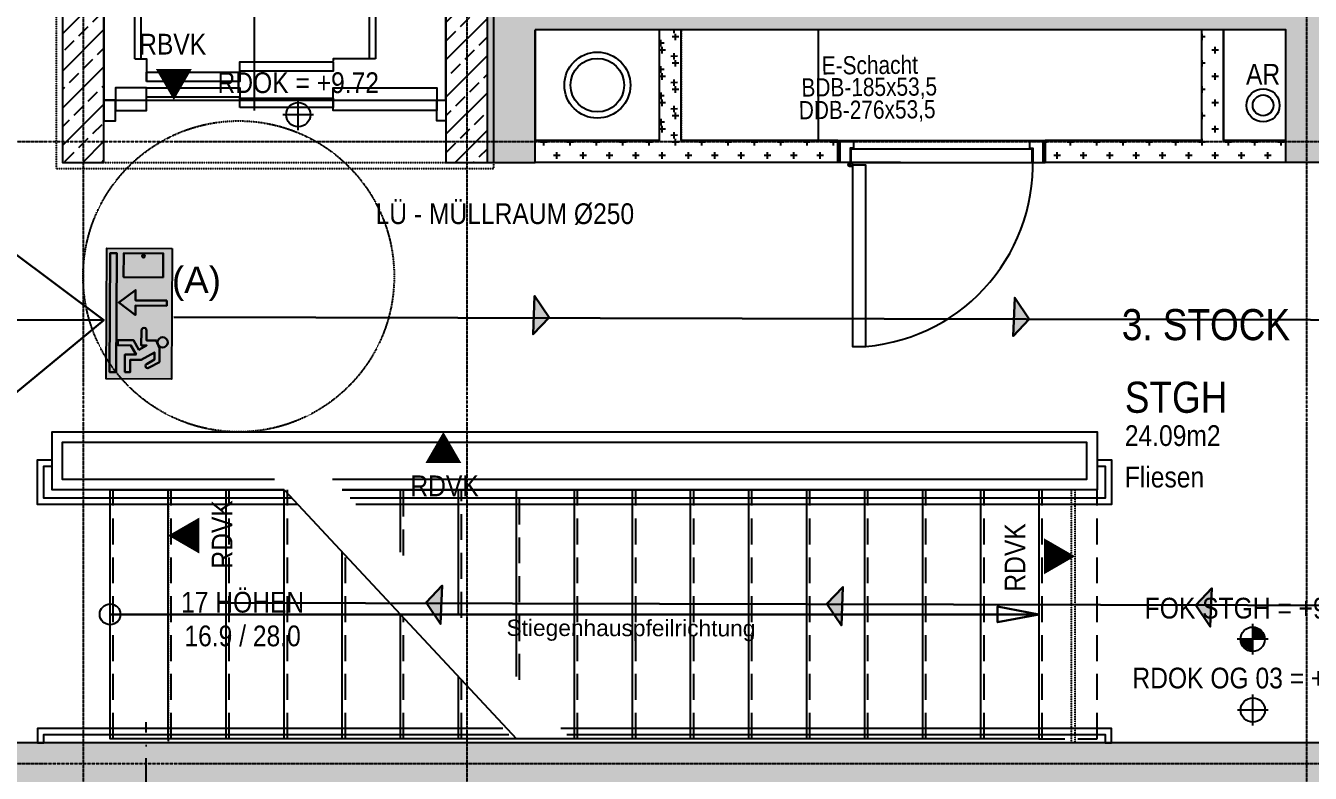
# Model space of a CAD drawing. Header units: millimetres. Extents: x -1798295 to -1733564, y -52013 to 52701.
# Drawn here: x -1750920 to -1744725, y -12789 to -9183 of the extents above; entities that cross this region are included whole.
import ezdxf
from ezdxf.enums import TextEntityAlignment as Align

# ---------------------------------------------------------------- set-up
doc = ezdxf.new("R2010")
doc.units = ezdxf.units.MM
for name, pattern in [('DASHDOT', [1, 0.5, -0.25, 0, -0.25]), ('HIDDEN2', [0.1875, 0.125, -0.0625]), ('STRICHPUNKT', [1, 0.5, -0.25, 0, -0.25]), ('STRICHPUNKTX2', [2, 1, -0.5, 0, -0.5])]:
    doc.linetypes.add(name, pattern=pattern)
for name, color, linetype in [('00-AUF---------M0', 8, 'Continuous'), ('00-TXT---------M0', 8, 'Continuous'), ('00_HLP---------M0', 6, 'Continuous'), ('01-ANS-G00-L03-M0', 8, 'Continuous'), ('01-SCH-G00-L03-M0', 8, 'STRICHPUNKTX2'), ('01-SYM-G00-L03-M0', 8, 'Continuous'), ('01-TXT---------M0', 1, 'Continuous'), ('01-TXT---------PP', 1, 'Continuous'), ('01-TXT-G00-L03-M0', 1, 'Continuous'), ('02-ANS-G00-L03-M0', 8, 'Continuous'), ('02-AXO-G00-L03-M0', 8, 'STRICHPUNKT'), ('02-DIM-G00-L03-ACHSEN', 8, 'Continuous'), ('02-FIL-G00-L03-LILA', 223, 'Continuous'), ('02-FIL-G00-L03-ORANGE', 40, 'Continuous'), ('02-FIL-G00-L03-STB', 8, 'Continuous'), ('02-HID-G00-L03-M0', 8, 'HIDDEN2'), ('02-TWA-G00-L03-M0', 4, 'Continuous'), ('02-ZWA-G00-L03-M0', 2, 'Continuous'), ('03-ANS-G00-L03-M0', 8, 'Continuous'), ('03-HID-G00-L03-M0', 8, 'HIDDEN2'), ('03-SYM-G00-L03-M0', 8, 'Continuous'), ('05-STO---------M0', 1, 'Continuous'), ('05-SYM---------M0', 8, 'Continuous'), ('05-SYM-G00-L03-M0', 8, 'Continuous'), ('05_HLP---------M0', 6, 'Continuous'), ('06-SYM-G00-L03-M0', 8, 'Continuous'), ('06-TXT-G00-L03-M0', 8, 'Continuous'), ('07-BAR-G00-L03-M0', 8, 'HIDDEN2'), ('07-TXT---------M0', 8, 'Continuous')]:
    doc.layers.add(name, color=color, linetype=linetype)
doc.layers.add('E_Bauangaben', color=242, linetype='Continuous', true_color=0xcb1042)
doc.styles.add('0.EG (1)$0$ERSTELLTER_STIL_2', font='ARIALN.TTF')
doc.styles.add('ARIAL', font='arial.ttf', dxfattribs={"width": 0.85})
doc.styles.get("Standard").update_dxf_attribs({"font": 'arial.ttf'})
doc.dimstyles.new('pp chromy&schneider', dxfattribs={"dimscale": 0.005, "dimtxt": 25, "dimasz": 10, "dimexe": 0, "dimexo": 0, "dimgap": 5, "dimtad": 1, "dimdec": 1, "dimlfac": 100, "dimrnd": 0.1, "dimzin": 9, "dimdsep": 46, "dimtxsty": 'ARIAL', "dimblk": 'c&s kote', "dimcen": 0, "dimse1": 1, "dimse2": 1, "dimclrd": 8, "dimclrt": 8, "dimadec": 0, "dimazin": 0, "dimtfac": 0.75, "dimtdec": 1, "dimtix": 1, "dimtmove": 2, "dimatfit": 0, "dimldrblk": 'NONE', "dimfxl": 1, "dimtolj": 1, "dimlwd": -1, "dimarcsym": 0})
pattern_1 = [(45, (-1823605.96, -55861.87), (-89.80256, 89.80256), []), (45, (-1823516.16, -55861.87), (-89.80256, 89.80256), [63.5, -31.75])]
pattern_2 = [(90, (-1823605.963, -55861.87), (-63.5, 63.5), [31.75, -95.25]), (180, (-1823590.09, -55846), (-63.5, -63.5), [31.75, -95.25])]

# ---------------------------------------------------------------- blocks, each defined once
blk = doc.blocks.new('STIEGE')
for points in [[(1.22, -1.04), (1.22, -4.4), (0.02, -4.4), (0.02, 0.08), (1.22, 0.08), (1.22, -0.76)], [(0.02, -0.2), (1.22, -0.2)], [(0.02, -0.48), (1.22, -0.48)], [(0.02, -0.76), (1.22, -0.76)], [(1.22, -0.76), (0.02, -1.88)], [(0.02, -1.04), (0.92, -1.04)], [(0.02, -1.32), (0.62, -1.32)], [(0.92, -1.32), (1.22, -1.32)], [(0.02, -1.6), (0.32, -1.6)], [(0.62, -1.6), (1.22, -1.6)], [(0.32, -1.88), (1.22, -1.88)], [(0.02, -2.16), (1.22, -2.16)], [(0.02, -2.44), (1.22, -2.44)], [(0.02, -2.72), (1.22, -2.72)], [(0.02, -3), (1.22, -3)], [(0.02, -3.28), (1.22, -3.28)], [(0.02, -3.56), (1.22, -3.56)], [(0.02, -3.84), (1.22, -3.84)], [(0.02, -4.12), (1.22, -4.12)]]:
    blk.add_lwpolyline(points)
at = {"linetype": 'HIDDEN2'}
for points in [[(0.02, 0.065), (1.22, 0.065)], [(0.02, -0.215), (1.22, -0.215)], [(0.02, -0.495), (1.22, -0.495)], [(0.02, -0.775), (1.22, -0.775)], [(0.02, -1.055), (0.9039, -1.055)], [(0.02, -1.335), (0.6039, -1.335)], [(0.9039, -1.335), (1.22, -1.335)], [(0.02, -1.615), (0.3039, -1.615)], [(0.6039, -1.615), (1.22, -1.615)], [(0.3039, -1.895), (1.22, -1.895)], [(0.02, -2.175), (1.22, -2.175)], [(0.02, -2.455), (1.22, -2.455)], [(0.02, -2.735), (1.22, -2.735)], [(0.02, -3.015), (1.22, -3.015)], [(0.02, -3.295), (1.22, -3.295)], [(0.02, -3.575), (1.22, -3.575)], [(0.02, -3.855), (1.22, -3.855)], [(0.02, -4.135), (1.22, -4.135)], [(0.02, -4.4), (0.02, -4.68), (1.22, -4.68), (1.22, -4.4)], [(0.02, -4.415), (1.22, -4.415)]]:
    blk.add_lwpolyline(points, dxfattribs=at)
for points in [[(0.62, 0.08, 0, 0, 0), (0.62, -1.1203, 0.075, 0, 0), (0.62, -1.32, 0, 0, 0)], [(0.62, -1.6, 0, 0, 0), (0.62, -4.2003, 0.075, 0, 0), (0.62, -4.4, 0, 0, 0)]]:
    blk.add_lwpolyline(points, format="xyseb")
blk.add_circle((0.62, 0.08), 0.05)
blk = doc.blocks.new('01-SQM')
at = {"layer": '01-TXT---------M0', "color": 1, "style": 'ARIAL', "width": 0.85}
blk.add_attdef('ROOM', (0, 0), '', height=0.15, dxfattribs=at)
blk.add_attdef('AREA', text='', height=0.1, dxfattribs=at).set_placement((0, -0.06), align=Align.TOP_LEFT)
at = {"layer": '01-TXT---------PP', "color": 1, "style": 'ARIAL', "width": 0.85}
blk.add_attdef('NR', text='', height=0.15, dxfattribs=at).set_placement((-0.1173, 0), align=Align.RIGHT)
blk.add_attdef('FLOOR', text='', height=0.1, dxfattribs=at).set_placement((0, -0.26), align=Align.TOP_LEFT)
blk = doc.blocks.new('LIFT')
at = {"layer": '00-AUF---------M0'}
for p, q in [((1.5, 1.73), (0.34, 1.73)), ((0.34, 1.73), (0.34, 0.3)), ((1.47, 1.7), (0.37, 1.7)), ((0.37, 1.7), (0.37, 0.3)), ((1.47, 0.3), (1.47, 1.7)), ((1.5, 0.3), (1.5, 1.73))]:
    blk.add_line(p, q, dxfattribs=at)
for points in [[(0.34, 0.3), (0.544, 0.3), (0.544, 0.29)], [(1.5, 0.3), (1.444, 0.3), (1.444, 0.19)]]:
    blk.add_lwpolyline(points, dxfattribs=at)
for points in [[(0.994, 0.24), (0.994, 0.285), (0.544, 0.285), (0.544, 0.24)], [(1.444, 0.19), (1.444, 0.235), (0.994, 0.235), (0.994, 0.19)], [(0.044, 0.05), (0.544, 0.05), (0.544, 0.16), (0.044, 0.16)], [(1.444, 0.115), (1.444, 0.16), (0.994, 0.16), (0.994, 0.115)], [(1.594, 0.05), (1.444, 0.05), (1.444, 0.16), (1.594, 0.16), (1.594, 0.05)], [(0, 0.1), (0, 0), (0.044, 0), (0.044, 0.1)], [(0.994, 0.065), (0.994, 0.11), (0.544, 0.11), (0.544, 0.065)], [(1.65, 0.1), (1.65, 0), (1.594, 0), (1.594, 0.1)]]:
    blk.add_lwpolyline(points, close=True, dxfattribs=at)
at = {"layer": '00_HLP---------M0'}
for points in [[(0.924, 0.05), (0.924, 1.97)], [(1.65, 1.9), (1.65, 0.1), (0, 0.1), (0, 1.9), (1.65, 1.9)], [(1.65, 0.763), (0, 0.763)]]:
    blk.add_lwpolyline(points, dxfattribs=at)
blk = doc.blocks.new('01-HK1')
for p, q in [((-0.0005, -0.0742), (-0.0005, 0.0742)), ((0.0737, 0), (-0.0747, 0))]:
    blk.add_line(p, q)
blk.add_circle((-0.0005, 0), 0.0586)
for points in [[(-0.0005, 0.0586), (0.0409, 0.0414), (-0.0005, 0)], [(-0.0005, 0), (0.0581, 0), (0.0409, 0.0414)], [(-0.0591, 0), (-0.0419, -0.0414), (-0.0005, 0)], [(-0.0419, -0.0414), (-0.0005, -0.0586), (-0.0005, 0)]]:
    blk.add_solid(points)
at = {"layer": '01-TXT---------M0', "color": 8, "style": 'ARIAL', "width": 0.85}
blk.add_attdef('HEIGHT', text='', height=0.1, dxfattribs=at).set_placement((0, 0.2), align=Align.TOP_CENTER)
blk = doc.blocks.new('06-TXT')
at = {"color": 8, "style": 'ARIAL', "width": 0.85}
blk.add_attdef('STAIR', text='', height=0.1, dxfattribs=at).set_placement((0.009, 0.0457), align=Align.CENTER)
blk.add_attdef('STG', text='', height=0.1, dxfattribs=at).set_placement((0.009, -0.0543), align=Align.TOP_CENTER)
blk = doc.blocks.new('03-rar')
blk.add_circle((0, 0), 0.05)
at = {"layer": '01-TXT---------M0', "color": 8, "style": 'ARIAL', "width": 0.85}
blk.add_attdef('RR', text='', height=0.1, dxfattribs=at).set_placement((0, 0.1), align=Align.CENTER)
blk = doc.blocks.new('schnittführung')
at = {"color": 4, "linetype": 'DASHDOT', "ltscale": 0.25}
blk.add_line((0.2375, -0.1378), (0.2375, 1.6622), dxfattribs=at)
blk.add_line((0.2375, -0.1378), (0.2375, 1.6622), dxfattribs=at)
blk.add_line((0.2375, -0.1378), (0.2375, 1.6622), dxfattribs=at)
at = {"color": 4}
blk.add_lwpolyline([(0.1875, 0.1378), (0.1875, -0.1378), (0, 0)], close=True, dxfattribs=at)
at = {"layer": '07-TXT---------M0', "color": 9, "style": 'ARIAL', "text_generation_flag": 6, "width": 0.85}
blk.add_attdef('SCHNITT', text='', height=0.15, rotation=270, dxfattribs=at).set_placement((-0.0373, 0), align=Align.CENTER)
blk = doc.blocks.new('01-HK2')
for p, q in [((0, -0.098), (0, 0.098)), ((0.098, 0), (-0.098, 0))]:
    blk.add_line(p, q)
blk.add_circle((0, 0), 0.0773)
at = {"layer": '01-TXT---------M0', "color": 8, "style": 'ARIAL', "width": 0.85}
blk.add_attdef('HEIGHT', text='', height=0.1, rotation=360, dxfattribs=at).set_placement((0, 0.132), align=Align.BOTTOM_CENTER)
blk = doc.blocks.new('01-hk4')
blk.add_lwpolyline([(0, 0, 0, 0.270625, 0), (0, 0.234375, 0.270625, 0.270625, 0)], format="xyseb")
at = {"layer": '00-TXT---------M0', "color": 8, "style": 'ARIAL', "width": 0.85}
blk.add_attdef('HEIGHT', text='', height=0.1, dxfattribs=at).set_placement((0, 0.35), align=Align.CENTER)
blk = doc.blocks.new('c&s kote')
at = {"color": 8}
for p, q in [((0, -2), (0, 2)), ((0, 2), (0, -2)), ((-2, 0), (2, 0)), ((2, 0), (-2, 0))]:
    blk.add_line(p, q, dxfattribs=at)
blk.add_circle((0, 0), 0.5, dxfattribs=at)
blk = doc.blocks.new('*D277')
at = {"layer": '02-DIM-G00-L03-ACHSEN', "color": 8, "transparency": 16777216}
blk.add_arc((-1737493.3, 3998.1), 378.3, 0.00757, 89.99243, dxfattribs=at)
at = {"layer": 'Defpoints', "color": 0, "transparency": 16777216}
for p in [(-1737493.3, 6461.8), (-1737165.8, 4187.3), (-1768782.6, 3998.1), (-1735093.3, 3998.1), (-1737493.3, -28465.6)]:
    blk.add_point(p, dxfattribs=at)
at = {"layer": '02-DIM-G00-L03-ACHSEN', "color": 8, "transparency": 16777216, "xscale": 0.05, "yscale": 0.05, "zscale": 0.05}
for p, rotation in [((-1737493.3, 4376.4), 179.9962138351538), ((-1737115.1, 3998.1), 270.0037875515814)]:
    blk.add_blockref('c&s kote', p, dxfattribs=dict(at, rotation=rotation))
at = {"layer": '02-DIM-G00-L03-ACHSEN', "color": 8, "transparency": 16777216, "insert": (-1737225.8, 4265.7), "char_height": 0.125, "attachment_point": 5, "rotation": 315, "style": 'ARIAL'}
blk.add_mtext('\\A1;90.00°', dxfattribs=at)
blk = doc.blocks.new('_None')
blk = doc.blocks.new('*D278')
at = {"layer": '02-DIM-G00-L03-ACHSEN', "color": 8, "transparency": 16777216}
blk.add_arc((-1765663.3, -25395.2), 946.5, 179.31551, 269.99697, dxfattribs=at)
at = {"layer": 'Defpoints', "color": 0, "transparency": 16777216}
for p in [(-1765663.3, 6461.8), (-1768706, -25358.7), (-1735093.3, -25762.1), (-1766486.8, -25861.9), (-1765663.3, -28465.6)]:
    blk.add_point(p, dxfattribs=at)
at = {"layer": '02-DIM-G00-L03-ACHSEN', "color": 8, "transparency": 16777216, "xscale": 0.05, "yscale": 0.05, "zscale": 0.05}
for p, rotation in [((-1766609.8, -25383.9), 89.31399766154718), ((-1765663.3, -26341.7), 359.998487369845)]:
    blk.add_blockref('c&s kote', p, dxfattribs=dict(at, rotation=rotation))
at = {"layer": '02-DIM-G00-L03-ACHSEN', "color": 8, "transparency": 16777216, "insert": (-1766336.6, -26060.4), "char_height": 0.125, "attachment_point": 5, "rotation": 314.65624, "style": 'ARIAL'}
blk.add_mtext('\\A1;90.69°', dxfattribs=at)
blk = doc.blocks.new('*D279')
at = {"layer": '02-DIM-G00-L03-ACHSEN', "color": 8, "transparency": 16777216}
blk.add_arc((-1737493.3, -25733.3), 916.3, 270.00313, 359.30936, dxfattribs=at)
at = {"layer": 'Defpoints', "color": 0, "transparency": 16777216}
for p in [(-1737493.3, 6461.8), (-1768706, -25358.7), (-1735093.3, -25762.1), (-1737038.4, -26528.6), (-1737493.3, -28465.6)]:
    blk.add_point(p, dxfattribs=at)
at = {"layer": '02-DIM-G00-L03-ACHSEN', "color": 8, "transparency": 16777216, "xscale": 0.05, "yscale": 0.05, "zscale": 0.05}
for p, rotation in [((-1736577.1, -25744.2), 89.31092105198894), ((-1737493.3, -26649.5), 180.0015639796901)]:
    blk.add_blockref('c&s kote', p, dxfattribs=dict(at, rotation=rotation))
at = {"layer": '02-DIM-G00-L03-ACHSEN', "color": 8, "transparency": 16777216, "insert": (-1736849.4, -26385), "char_height": 0.125, "attachment_point": 5, "rotation": 44.65624, "style": 'ARIAL'}
blk.add_mtext('\\A1;89.31°', dxfattribs=at)
blk = doc.blocks.new('TÜR-BLOCKZARGE-SCHACHT_100')
at = {"layer": '05-STO---------M0'}
for points in [[(-0.44, 0), (-0.49, 0), (-0.49, -0.1), (-0.425, -0.1), (-0.425, -0.1), (-0.425, -0.1), (-0.425, -0.069), (-0.44, -0.069), (-0.44, 0)], [(0.44, 0), (0.49, 0), (0.49, -0.1), (0.425, -0.1), (0.425, -0.1), (0.425, -0.1), (0.425, -0.069), (0.44, -0.069), (0.44, 0)]]:
    blk.add_lwpolyline(points, dxfattribs=at)
at = {"layer": '05-SYM---------M0'}
for points in [[(0.3656, 0.0134), (0.3656, 0.0134), (0.3656, 0.0134), (0.3656, 0.0134), (0.4296, 0.0134), (0.4296, 0.0134), (0.4296, 0.0134), (0.4296, 0.8874), (0.4296, 0.8874), (0.4296, 0.8874), (0.3656, 0.8874), (0.3656, 0.8874), (0.3656, 0.8874), (0.3656, 0.0134)], [(0.445, 0.0104), (0.435, 0.0104)], [(0.44, 0.0154), (0.44, 0.0054)]]:
    blk.add_lwpolyline(points, dxfattribs=at)
for points in [[(-0.49, 0), (-0.5, 0), (-0.5, -0.1), (-0.49, -0.1)], [(0.49, 0), (0.5, 0), (0.5, -0.1), (0.49, -0.1)]]:
    blk.add_lwpolyline(points, close=True, dxfattribs=at)
blk.add_circle((0.44, 0.0104), 0.01, dxfattribs=at)
blk.add_arc((0.44, 0.0104), 0.8802, 94.84906, 184.84906, dxfattribs=at)
at = {"layer": '05_HLP---------M0'}
blk.add_lwpolyline([(0.437, -0.064), (0.437, -0.064), (0.437, -0.064), (0.437, -0.064), (0.437, 0), (0.437, 0), (0.437, 0), (-0.437, 0), (-0.437, 0), (-0.437, 0), (-0.437, -0.064), (-0.437, -0.064), (-0.437, -0.064), (0.437, -0.064)], dxfattribs=at)
blk = doc.blocks.new('9809550')
at = {"color": 18, "lineweight": 30, "true_color": 0x000000}
for points in [[(423921.7, 99168.8), (423956.8, 99168.8), (423956.8, 99202.9), (423984.5, 99214.5), (424033.7, 99214.5), (424053.8, 99178.3)], [(424040.2, 99170.9), (424025.2, 99196.7), (423999.7, 99196.8), (424026.2, 99150.3), (424026.2, 99110.9), (424070.2, 99110.9), (424070.2, 99092.3), (424007.5, 99092.3), (424007.5, 99131.7), (423975, 99113.1), (423975, 99067), (423956.5, 99067), (423956.5, 99122.4), (423990.5, 99141.9), (423975.1, 99168.8), (423975.1, 99150.2), (423921.7, 99150.3)]]:
    blk.add_lwpolyline(points, dxfattribs=at)
blk.add_circle((423963.6, 99225.9), 18.1, dxfattribs=at)
for centre, radius, start, end in [((423921.7, 99159.5), 9.27, 89.9849, 270.0151), ((424047.8, 99173.1), 7.96, 195.7299, 41.4005)]:
    blk.add_arc(centre, radius, start, end, dxfattribs=at)
blk = doc.blocks.new('RIVO-SIBEL-ARR-down')
h = blk.add_hatch(color=100)
h.paths.add_polyline_path([(3686.69, 1956.46), (3686.69, 1947.63), (3704.36, 1947.63), (3704.36, 1956.46)])
h.paths.add_polyline_path([(3693.72, 1955.75), (3694.43, 1955.76), (3694.43, 1951.52), (3695.72, 1951.52), (3694.04, 1949.27), (3692.34, 1951.53), (3693.72, 1951.53)], flags=16)
h.paths.add_polyline_path([(3690.59, 1955.25), (3690.59, 1949.9), (3687.35, 1949.9), (3687.35, 1955.25)], flags=16)
h.paths.add_polyline_path([(3687.91, 1952.58, -1), (3687.53, 1952.58, -1)], flags=0)
h.paths.add_polyline_path([(3697.79, 1953.06), (3699.13, 1953.06), (3699.13, 1954.36), (3699.65, 1954.59, -0.535619), (3698.7, 1955.23, -1), (3700.07, 1955.23, -0.302406), (3699.65, 1954.59), (3700.18, 1954.8), (3702.06, 1954.8), (3702.82, 1953.42, -1.25347), (3702.3, 1953.14), (3701.73, 1954.12), (3700.76, 1954.12), (3701.77, 1952.35), (3701.77, 1950.85), (3703.45, 1950.85), (3703.45, 1950.14), (3701.06, 1950.14), (3701.06, 1951.64), (3699.82, 1950.93), (3699.82, 1949.18), (3699.12, 1949.18), (3699.12, 1951.29), (3700.41, 1952.03), (3699.82, 1953.05), (3699.82, 1952.35), (3697.79, 1952.35, -1)], flags=16)
h.paths.add_polyline_path([(3703.45, 1948.98), (3703.45, 1948.07), (3687.35, 1948.07), (3687.35, 1948.98)], flags=16)
h = blk.add_hatch(color=256)
h.paths.add_polyline_path([(3700.76, 1954.12), (3701.73, 1954.12), (3702.3, 1953.14, 1.25347), (3702.82, 1953.42), (3702.06, 1954.8), (3700.18, 1954.8), (3699.13, 1954.36), (3699.13, 1953.06), (3697.79, 1953.06, 1), (3697.79, 1952.35), (3699.82, 1952.35), (3699.82, 1953.05), (3700.41, 1952.03), (3699.12, 1951.29), (3699.12, 1949.18), (3699.82, 1949.18), (3699.82, 1950.93), (3701.06, 1951.64), (3701.06, 1950.14), (3703.45, 1950.14), (3703.45, 1950.85), (3701.77, 1950.85), (3701.77, 1952.35)])
h.paths.add_polyline_path([(3698.7, 1955.23, 1), (3700.07, 1955.23, 1)])
h = blk.add_hatch(color=7)
h.paths.add_polyline_path([(3690.59, 1955.25), (3687.35, 1955.25), (3687.35, 1949.9), (3690.59, 1949.9)])
h.paths.add_polyline_path([(3687.91, 1952.58, -1), (3687.53, 1952.58, -1)], flags=16)
h.paths.add_polyline_path([(3703.45, 1948.07), (3703.45, 1948.98), (3687.35, 1948.98), (3687.35, 1948.07)])
blk.add_hatch(color=256).paths.add_polyline_path([(3693.72, 1951.53), (3692.34, 1951.53), (3694.04, 1949.27), (3695.72, 1951.52), (3694.43, 1951.52), (3694.43, 1955.76), (3693.72, 1955.75)])
blk.add_lwpolyline([(3686.69, 1956.46), (3704.36, 1956.46), (3704.36, 1947.63), (3686.69, 1947.63)], close=True)
at = {"color": 18, "lineweight": 30, "true_color": 0x000000}
for points in [[(3690.59, 1955.25), (3687.35, 1955.25), (3687.35, 1949.9), (3690.59, 1949.9)], [(3703.45, 1948.98), (3687.35, 1948.98), (3687.35, 1948.07), (3703.45, 1948.07)]]:
    blk.add_lwpolyline(points, close=True, dxfattribs=at)
blk.add_lwpolyline([(3693.72, 1955.75), (3693.72, 1951.53), (3692.34, 1951.53), (3694.04, 1949.27), (3695.72, 1951.52), (3694.43, 1951.52), (3694.43, 1955.76), (3693.72, 1955.75)], dxfattribs=at)
blk.add_circle((3687.72, 1952.58), 0.19, dxfattribs=at)
at = {"xscale": 0.0381026673526157, "yscale": 0.0381026673526157, "zscale": 0.0381026673526157}
blk.add_blockref('9809550', (-12454.76, -1825.54), dxfattribs=at)
blk = doc.blocks.new('4444444')
at = {"lineweight": 30}
h = blk.add_hatch(color=100, dxfattribs=at)
h.dxf.hatch_style = 1
h.paths.add_polyline_path([(431810.8, 98429.5), (431736, 98429.5), (431806.7, 98326.5)])
h.paths.add_polyline_path([(431814, 98511.5), (431736, 98429.5), (431810.8, 98429.5)])
at = {"color": 102, "lineweight": 30, "true_color": 0x21de37}
blk.add_lwpolyline([(431736, 98429.5), (431806.7, 98326.5), (431736, 98429.5), (431814, 98511.5), (431806.7, 98326.5)], dxfattribs=at)

msp = doc.modelspace()

# ---------------------------------------------------------------- hatches: boundary and pattern name
at = {"layer": '02-FIL-G00-L03-LILA', "true_color": 0x636466}
h = msp.add_hatch(dxfattribs=at)
h.set_pattern_fill('HONEY', color=251, scale=10, angle=107.04654197, style=0)
h.set_pattern_definition([(7e-07, (-1823605.963, -55861.873), (47.625, 27.4963006), [31.75, -63.5]), (120, (-1823605.963, -55861.873), (-47.624995, 27.496309), [31.75, -63.5]), (60, (-1823605.963, -55861.873), (5e-06, 54.99261), [-63.5, 31.75])])
h.paths.add_polyline_path([(-1748663.3324, -7511.8722), (-1750773.3324, -7511.8722), (-1750773.3324, -8791.8722), (-1750743.3324, -8791.8722), (-1750743.3324, -7541.8722), (-1748693.3324, -7541.8722), (-1748693.3324, -9841.8722), (-1748663.3324, -9841.8722)])
at = {"layer": '02-FIL-G00-L03-ORANGE', "true_color": 0x636466}
h = msp.add_hatch(dxfattribs=at)
h.set_pattern_fill('CROSS', color=251, scale=10, angle=197.04654197, style=0)
h.set_pattern_definition(pattern_2)
h.paths.add_polyline_path([(-1747003.3324, -9741.8722), (-1747003.3324, -9736.8722), (-1747758.3324, -9736.8722), (-1747758.3324, -9201.8722), (-1747863.3324, -9201.8722), (-1747863.3324, -9736.8722), (-1748463.3324, -9736.8722), (-1748463.3324, -9841.8722), (-1747003.3324, -9841.8722)])
h = msp.add_hatch(dxfattribs=at)
h.set_pattern_fill('CROSS', color=251, scale=10, angle=197.04654197, style=0)
h.set_pattern_definition([(90.1423, (-1768110.036, 14923.8), (-63.65752, 63.34209), [31.75, -95.25]), (180.1423, (-1768094.2, 14939.717), (-63.34209, -63.65752), [31.75, -95.25])])
h.paths.add_polyline_path([(-1747758.3324, -9201.8722), (-1747863.3324, -9201.8722), (-1747863.3324, -9736.8722), (-1747758.3324, -9736.8722)])
h = msp.add_hatch(dxfattribs=at)
h.set_pattern_fill('CROSS', color=251, scale=10, angle=197.04654197, style=0)
h.set_pattern_definition(pattern_2)
h.paths.add_polyline_path([(-1744843.3324, -9736.8722), (-1745143.3324, -9736.8722), (-1745143.3324, -9201.8722), (-1745248.3324, -9201.8722), (-1745248.3324, -9736.8722), (-1746003.3324, -9736.8722), (-1746003.3324, -9841.8722), (-1744843.3324, -9841.8722)])
at = {"layer": '02-FIL-G00-L03-STB', "true_color": 0x636466}
h = msp.add_hatch(dxfattribs=at)
h.set_pattern_fill('ANSI33', color=251, scale=20, angle=107.04654197, style=0)
h.set_pattern_definition([(45, (-1823605.96, -55861.87), (-89.80256, 89.80256), []), (45, (-1823516.16, -55861.87), (-89.80256, 89.80256), [63.5, -31.75])])
h.paths.add_polyline_path([(-1744643.3324, -8896.8722), (-1744843.3324, -8896.8722), (-1744843.3324, -9001.8722), (-1746273.3324, -9001.8722), (-1748463.3324, -9001.8722), (-1748463.3324, -8621.8722), (-1748463.3324, -7311.8722), (-1750973.3324, -7311.8722), (-1750973.3324, -8521.8722), (-1750973.3324, -8591.8722), (-1755463.3324, -8591.8723), (-1755463.3324, -5591.8723), (-1753293.3324, -5591.8723), (-1753293.3324, -5467.8723), (-1753293.3324, -5467.8723), (-1753293.3324, -5391.8723), (-1755463.3324, -5391.8723), (-1755463.3324, -3891.8723), (-1756403.3324, -3891.8723), (-1756403.3324, -4091.8723), (-1755663.3324, -4091.8723), (-1755663.3324, -5291.8723), (-1755663.3324, -5291.8723), (-1755663.3324, -7691.8723), (-1755663.3324, -8896.8723), (-1755463.3324, -8896.8723), (-1755463.3324, -8791.8723), (-1752473.3324, -8791.8723), (-1752473.3324, -8876.8723), (-1752273.3324, -8876.8723), (-1752273.3324, -8791.8722), (-1750773.3324, -8791.8722), (-1750773.3324, -7511.8722), (-1748663.3324, -7511.8722), (-1748663.3324, -9841.8722), (-1748463.3324, -9841.8722), (-1748463.3324, -9201.8722), (-1747863.3324, -9201.8722), (-1745143.3324, -9201.8722), (-1745143.3324, -9201.8721), (-1744843.3324, -9201.8721), (-1744843.3324, -9736.8721), (-1744843.3324, -9841.8722), (-1744643.3324, -9841.8722), (-1744563.3324, -9841.8722), (-1744563.3324, -9641.8722), (-1744563.3324, -9571.8722), (-1744643.3324, -9571.8722)])
h = msp.add_hatch(dxfattribs=at)
h.set_pattern_fill('ANSI33', color=251, scale=20, angle=107.04654197, style=0)
h.set_pattern_definition(pattern_1)
h.paths.add_polyline_path([(-1748693.3324, -9841.8722), (-1748693.3324, -7541.8722), (-1750743.3324, -7541.8722), (-1750743.3324, -9841.8722), (-1750543.3324, -9841.8722), (-1750543.3324, -7741.8722), (-1748893.3324, -7741.8722), (-1748893.3324, -9841.8722)])
h = msp.add_hatch(dxfattribs=at)
h.set_pattern_fill('ANSI33', color=251, scale=20, angle=107.04654197, style=0)
h.set_pattern_definition(pattern_1)
h.paths.add_polyline_path([(-1744643.3323, -12641.8722), (-1752273.3323, -12641.8723), (-1752273.3323, -12556.8723), (-1752473.3323, -12556.8723), (-1752473.3323, -16791.8723), (-1755133.3323, -16791.8723), (-1755133.3323, -16915.8723), (-1755133.3323, -16915.8723), (-1755133.3323, -16991.8723), (-1752273.3323, -16991.8723), (-1752273.3323, -16911.8723), (-1752273.3323, -12841.8723), (-1744843.3323, -12841.8722), (-1744843.3323, -14291.8722), (-1744643.3323, -14291.8722)])

# ---------------------------------------------------------------- linework, layer by layer
at = {"color": 4, "lineweight": 30}
msp.add_lwpolyline([(-1752253.1262, -12012.7118), (-1750543.9206, -10602.3808), (-1752129.0142, -9417.4158)], dxfattribs=at)
at = {"color": 102, "lineweight": 30, "true_color": 0x21de37}
for points in [[(-1750205.6696, -10588.5625), (-1744038.5199, -10602.6739), (-1744041.2888, -11812.7593)], [(-1751436.1703, -12013.7878), (-1751432.9361, -10600.3466), (-1750543.9206, -10602.3808)], [(-1744318.1713, -11978.9575), (-1749990.3781, -11965.9786)]]:
    msp.add_lwpolyline(points, dxfattribs=at)
at = {"color": 1, "lineweight": 30}
msp.add_lwpolyline([(-1750513.3323, -12021.8722), (-1746033.3323, -12021.8722), (-1746232.8008, -11983.9482), (-1746233.0851, -12060.1293), (-1746033.3323, -12021.8722)], dxfattribs=at)
at = {"layer": '01-ANS-G00-L03-M0', "color": 251, "true_color": 0x636466}
msp.add_lwpolyline([(-1750543.3324, -9541.8722), (-1748893.3324, -9541.8722)], dxfattribs=at)
at = {"layer": '02-ANS-G00-L03-M0', "color": 251, "true_color": 0x636466}
for points in [[(-1747003.3324, -9736.8722), (-1746003.3324, -9736.8722)], [(-1746700.8324, -9841.8722), (-1747500.8324, -9841.8722)]]:
    msp.add_lwpolyline(points, dxfattribs=at)
at = {"layer": '02-AXO-G00-L03-M0', "color": 251, "true_color": 0x636466}
for points in [[(-1750643.3326, 6461.8259), (-1750643.3321, -28465.6159)], [(-1748793.3326, 6461.8259), (-1748793.3321, -28465.6159)], [(-1744743.3326, 6461.826), (-1744743.3321, -28465.6158)], [(-1768705.9639, -9741.8725), (-1735093.3324, -9741.872)], [(-1768705.9638, -12741.8725), (-1735093.3323, -12741.872)]]:
    msp.add_lwpolyline(points, dxfattribs=at)
at = {"layer": '02-FIL-G00-L03-LILA', "color": 251, "true_color": 0x636466}
msp.add_lwpolyline([(-1748693.3324, -9841.8722), (-1748663.3324, -9841.8722)], dxfattribs=at)
at = {"layer": '02-HID-G00-L03-M0', "color": 251, "true_color": 0x636466}
for points in [[(-1750773.3324, -8791.8722), (-1750773.3324, -9871.8722), (-1748663.3324, -9871.8722), (-1748663.3324, -9841.8722)], [(-1750543.3324, -9541.8722), (-1748893.3324, -9541.8722)], [(-1750543.3324, -9841.8722), (-1748893.3324, -9841.8722)], [(-1750233.3323, -11421.8722), (-1750233.3323, -12641.8722)], [(-1745858.3323, -12641.8722), (-1745858.3323, -11421.8722)]]:
    msp.add_lwpolyline(points, dxfattribs=at)
at = {"layer": '02-TWA-G00-L03-M0', "color": 251, "true_color": 0x636466}
for p, q in [((-1744843.3324, -9201.8722), (-1748463.3324, -9201.8722)), ((-1744643.3324, -9841.8722), (-1744843.3324, -9841.8722)), ((-1744643.3323, -12641.8722), (-1752273.3323, -12641.8723))]:
    msp.add_line(p, q, dxfattribs=at)
msp.add_lwpolyline([(-1748693.3324, -9841.8722), (-1748693.3324, -7541.8722), (-1750743.3324, -7541.8722), (-1750743.3324, -9841.8722), (-1750543.3324, -9841.8722), (-1750543.3324, -7741.8722), (-1748893.3324, -7741.8722), (-1748893.3324, -9841.8722)], close=True, dxfattribs=at)
for points in [[(-1748663.3324, -9841.8722), (-1748663.3324, -7511.8722)], [(-1748463.3324, -9841.8722), (-1748463.3324, -9201.8722)], [(-1744843.3324, -9841.8722), (-1744843.3324, -9201.8722)], [(-1748663.3324, -9841.8722), (-1748463.3324, -9841.8722)]]:
    msp.add_lwpolyline(points, dxfattribs=at)
at = {"layer": '02-ZWA-G00-L03-M0', "color": 251, "true_color": 0x636466}
for p, q in [((-1747863.3324, -9736.8722), (-1748463.3324, -9736.8722)), ((-1747003.3324, -9736.8722), (-1747758.3324, -9736.8722)), ((-1745248.3324, -9736.8722), (-1746003.3324, -9736.8722)), ((-1744843.3324, -9736.8722), (-1745143.3324, -9736.8722)), ((-1747003.3324, -9841.8722), (-1748463.3324, -9841.8722)), ((-1744843.3324, -9841.8722), (-1746003.3324, -9841.8722))]:
    msp.add_line(p, q, dxfattribs=at)
for points in [[(-1747863.3324, -9736.8722), (-1747863.3324, -9201.8722)], [(-1747758.3324, -9736.8722), (-1747758.3324, -9201.8722)], [(-1745248.3324, -9736.8722), (-1745248.3324, -9201.8722)], [(-1745248.3324, -9736.8722), (-1745248.3324, -9201.8722)], [(-1745143.3324, -9736.8722), (-1745143.3324, -9201.8722)], [(-1745143.3324, -9736.8722), (-1745143.3324, -9201.8722)], [(-1747003.3324, -9736.8722), (-1747003.3324, -9841.8722)], [(-1746003.3324, -9736.8722), (-1746003.3324, -9841.8722)]]:
    msp.add_lwpolyline(points, dxfattribs=at)
at = {"layer": '03-ANS-G00-L03-M0', "color": 251, "true_color": 0x636466}
for points in [[(-1748463.3324, -9201.8722), (-1748463.3324, -9736.8722), (-1747863.3324, -9736.8722), (-1747863.3324, -9201.8722)], [(-1747098.3314, -9201.8722), (-1747098.3314, -9736.8722), (-1745248.3324, -9736.8722), (-1745248.3324, -9201.8722)], [(-1745143.3324, -9201.8721), (-1745143.3324, -9736.8721), (-1744843.3324, -9736.8721), (-1744843.3324, -9201.8721)]]:
    msp.add_lwpolyline(points, close=True, dxfattribs=at)
at = {"layer": '03-HID-G00-L03-M0', "color": 251, "true_color": 0x636466}
msp.add_lwpolyline([(-1747758.3324, -9201.8722), (-1747758.3324, -9736.8722), (-1745248.3324, -9736.8722), (-1745248.3324, -9201.8722)], close=True, dxfattribs=at)
at = {"layer": '03-SYM-G00-L03-M0', "color": 251, "true_color": 0x636466}
for centre, radius in [((-1748163.3324, -9469.3722), 159.1649), ((-1744952.4145, -9566.8722), 80)]:
    msp.add_circle(centre, radius, dxfattribs=at)
at = {"layer": '06-SYM-G00-L03-M0', "color": 251, "true_color": 0x636466}
for points in [[(-1749673.3323, -11421.8722), (-1750793.3323, -11421.8722), (-1750793.3323, -11141.8722), (-1745753.3323, -11141.8722), (-1745753.3323, -11421.8722), (-1749393.3323, -11421.8722)], [(-1749719.999, -11371.8722), (-1750743.3323, -11371.8722), (-1750743.3323, -11191.8722), (-1745803.3323, -11191.8722), (-1745803.3323, -11371.8722), (-1749439.999, -11371.8722)], [(-1749607.999, -11491.8722), (-1750863.3323, -11491.8722), (-1750863.3323, -11276.8722), (-1750793.3323, -11276.8722)], [(-1749635.999, -11461.8722), (-1750833.3323, -11461.8722), (-1750833.3323, -11306.8722), (-1750793.3323, -11306.8722)], [(-1745753.3323, -11306.8722), (-1745713.3323, -11306.8722), (-1745713.3323, -11461.8722), (-1749355.999, -11461.8722)], [(-1745753.3323, -11276.8722), (-1745683.3323, -11276.8722), (-1745683.3323, -11491.8722), (-1749327.999, -11491.8722)], [(-1748618.6657, -12571.8722), (-1750863.3323, -12571.8722), (-1750863.3323, -12641.8722), (-1750833.3323, -12641.8722), (-1750833.3323, -12601.8722), (-1748590.6657, -12601.8722)], [(-1745683.3323, -12641.8722), (-1745683.3323, -12571.8722), (-1748338.6657, -12571.8722)], [(-1748310.6657, -12601.8722), (-1745713.3323, -12601.8722), (-1745713.3323, -12641.8722), (-1745683.3323, -12641.8722)]]:
    msp.add_lwpolyline(points, dxfattribs=at)
at = {"layer": '06-SYM-G00-L03-M0', "color": 251, "linetype": 'HIDDEN2', "true_color": 0x636466}
msp.add_lwpolyline([(-1745878.3324, -11421.8722), (-1745878.3323, -12641.8722)], dxfattribs=at)
at = {"layer": '07-BAR-G00-L03-M0', "color": 251, "true_color": 0x636466}
msp.add_circle((-1749893.3324, -10391.8722), 750, dxfattribs=at)

# ---------------------------------------------------------------- block references
at = {"xscale": 35.63733977160126, "yscale": 35.63733977160126, "zscale": 35.63733977160126, "rotation": 269.7075493178783}
msp.add_blockref('RIVO-SIBEL-ARR-down', (-1819265.2726, 121480.3006), dxfattribs=at)
at = {"color": 102, "lineweight": 30, "true_color": 0x21de37}
for p, rotation in [((-1316435.297, 86851.9929), 179.868898057078), ((-1314119.7829, 86843.7822), 179.868898057078), ((-2180949.7426, -109406.3694), 359.868898057114), ((-2179017.0264, -109413.1886), 359.868898057114), ((-2177237.3961, -109418.7757), 359.868898057114)]:
    msp.add_blockref('4444444', p, dxfattribs=dict(at, rotation=rotation))
at = {"layer": '01-SCH-G00-L03-M0', "color": 251, "true_color": 0x636466}
ref = msp.add_blockref('schnittführung', (-1750102.2385, -14203.9321), dxfattribs=dict(at, xscale=-999.9999999999995, yscale=999.9999999999995, zscale=999.9999999999995, rotation=6.913632067e-07))
ref.add_attrib('SCHNITT', 'S9', dxfattribs={"layer": '07-TXT---------M0', "color": 9, "extrusion": (0, 0, -1), "height": 150, "rotation": 269.99999931, "style": 'ARIAL', "text_generation_flag": 2, "width": 0.85}).set_placement((1750064.9792, -14203.9321), align=Align.TOP_CENTER)
at = {"layer": '01-SYM-G00-L03-M0', "color": 251, "true_color": 0x636466}
ref = msp.add_blockref('01-hk4', (-1750205.9639, -9541.8722), dxfattribs=dict(at, xscale=-640.0000004352167, yscale=640.0000004059355, zscale=640.0000004327273, rotation=359.9999927763843))
ref.add_attrib('HEIGHT', 'RBVK', dxfattribs={"layer": '00-TXT---------M0', "color": 8, "extrusion": (0, 0, -1), "height": 100, "rotation": 0.00000721, "style": 'ARIAL', "text_generation_flag": 2, "width": 0.85}).set_placement((1750211.6445, -9351.6232), align=Align.BOTTOM_CENTER)
ref = msp.add_blockref('01-HK2', (-1749605.9639, -9611.7488), dxfattribs=dict(at, xscale=757.5757580624572, yscale=757.5757580613005, zscale=757.5757580681659, rotation=7.103270536e-07))
ref.add_attrib('HEIGHT', 'RDOK = +9.72', dxfattribs={"layer": '01-TXT---------M0', "color": 8, "height": 100, "rotation": 0.00000071, "style": 'ARIAL', "width": 0.85}).set_placement((-1749605.9639, -9537.5301), align=Align.BOTTOM_CENTER)
ref = msp.add_blockref('01-hk4', (-1748905.9639, -11141.8722), dxfattribs=dict(at, xscale=-640.0000004352167, yscale=640.0000004059355, zscale=640.0000004327273, rotation=179.9999928080891))
ref.add_attrib('HEIGHT', 'RDVK', dxfattribs={"layer": '00-TXT---------M0', "color": 8, "extrusion": (0, 0, -1), "height": 100, "rotation": 180.00000718, "style": 'ARIAL', "text_generation_flag": 4, "width": 0.85}).set_placement((1748900.2832, -11352.1212), align=Align.TOP_CENTER)
ref = msp.add_blockref('01-hk4', (-1750233.3323, -11641.8722), dxfattribs=dict(at, xscale=-640.0000004352166, yscale=640.0000004059355, zscale=640.0000004327273, rotation=269.9999928063176))
ref.add_attrib('HEIGHT', 'RDVK', dxfattribs={"layer": '00-TXT---------M0', "color": 8, "extrusion": (0, 0, -1), "height": 100, "rotation": 90.00000718, "style": 'ARIAL', "text_generation_flag": 4, "width": 0.85}).set_placement((1750023.0833, -11636.1916), align=Align.TOP_CENTER)
ref = msp.add_blockref('01-hk4', (-1745858.6984, -11741.8722), dxfattribs=dict(at, xscale=-640.0000004352165, yscale=640.0000004059355, zscale=640.0000004327273, rotation=89.9999927673963))
ref.add_attrib('HEIGHT', 'RDVK', dxfattribs={"layer": '00-TXT---------M0', "color": 8, "extrusion": (0, 0, -1), "height": 100, "rotation": 270.00000722, "style": 'ARIAL', "text_generation_flag": 2, "width": 0.85}).set_placement((1746068.9474, -11747.5528), align=Align.BOTTOM_CENTER)
at = {"layer": '01-SYM-G00-L03-M0', "color": 251, "true_color": 0x636466, "xscale": 999.9999999999995, "yscale": 999.9999999999995, "zscale": 999.9999999999995, "rotation": 7.076975748e-07}
msp.add_blockref('01-HK1', (-1745001.9013, -12141.8722), dxfattribs=at).add_auto_attribs({'HEIGHT': 'FOK STGH = +9.79'})
at = {"layer": '01-SYM-G00-L03-M0', "color": 251, "true_color": 0x636466}
ref = msp.add_blockref('01-HK2', (-1745001.9013, -12483.2784), dxfattribs=dict(at, xscale=757.5757580624572, yscale=757.5757580613005, zscale=757.5757580681659, rotation=7.103270536e-07))
ref.add_attrib('HEIGHT', 'RDOK OG 03 = +9.63', dxfattribs={"layer": '01-TXT---------M0', "color": 8, "height": 100, "rotation": 0.00000071, "style": 'ARIAL', "width": 0.85}).set_placement((-1745001.9013, -12409.0597), align=Align.BOTTOM_CENTER)
at = {"layer": '01-TXT-G00-L03-M0', "color": 251, "true_color": 0x636466, "xscale": 999.9999999999995, "yscale": 999.9999999999995, "zscale": 999.9999999999995}
for p, rotation, values in [((-1745633.7925, -10699.4126), 6.802187388e-07, {'ROOM': '3. STOCK'}), ((-1745619.3068, -11049.7229), 6.874302521e-07, {'ROOM': 'STGH', 'AREA': '24.09m2', 'FLOOR': 'Fliesen'})]:
    msp.add_blockref('01-SQM', p, dxfattribs=dict(at, rotation=rotation)).add_auto_attribs(values)
at = {"layer": '03-SYM-G00-L03-M0', "color": 251, "true_color": 0x636466}
ref = msp.add_blockref('03-rar', (-1748163.3324, -9469.3722), dxfattribs=dict(at, xscale=2583.298193412377, yscale=2583.298193412377, zscale=2583.298193412377, rotation=6.927013867e-07))
ref.add_attrib('RR', 'LÜ - MÜLLRAUM %%c250', dxfattribs={"layer": '01-TXT---------M0', "color": 8, "height": 100, "rotation": 0.0000007, "style": 'ARIAL', "width": 0.85}).set_placement((-1747985.8324, -10139.3722), align=Align.RIGHT)
at = {"layer": '03-SYM-G00-L03-M0', "color": 251, "true_color": 0x636466, "xscale": 999.9999999999995, "yscale": 999.9999999999995, "zscale": 999.9999999999995, "rotation": 6.927013867e-07}
msp.add_blockref('03-rar', (-1744952.4145, -9566.8722), dxfattribs=at).add_auto_attribs({'RR': 'AR'})
at = {"layer": '05-SYM-G00-L03-M0', "color": 251, "true_color": 0x636466, "xscale": 999.9999999999995, "yscale": 999.9999999999995, "zscale": 999.9999999999995, "rotation": 180.0000006921423}
msp.add_blockref('TÜR-BLOCKZARGE-SCHACHT_100', (-1746503.3324, -9841.8722), dxfattribs=at)
at = {"layer": '06-SYM-G00-L03-M0', "color": 251, "true_color": 0x636466, "yscale": 999.9999999999995, "zscale": 999.9999999999995}
for name, p, xscale, rotation in [('LIFT', (-1748893.3324, -9641.8722), -999.9999999999995, 6.923167639e-07), ('STIEGE', (-1750433.3323, -12641.8722), 999.9999999999995, 90.00000069268307)]:
    msp.add_blockref(name, p, dxfattribs=dict(at, xscale=xscale, rotation=rotation))
at = {"layer": '06-TXT-G00-L03-M0', "color": 251, "true_color": 0x636466}
ref = msp.add_blockref('06-TXT', (-1749879.9101, -12041.8722), dxfattribs=dict(at, xscale=624.9999999916962, yscale=624.9999999689434, zscale=624.9999999999999, rotation=359.996144508732))
ref.add_attrib('STAIR', '17 HÖHEN', dxfattribs={"layer": '0', "color": 8, "height": 100, "rotation": 359.99614451, "style": 'ARIAL', "width": 0.85}).set_placement((-1749874.2528, -12013.3217), align=Align.CENTER)
ref.add_attrib('STG', '16.9 / 28.0', dxfattribs={"layer": '0', "color": 8, "height": 100, "rotation": 359.99614451, "style": 'ARIAL', "width": 0.85}).set_placement((-1749874.257, -12075.8217), align=Align.TOP_CENTER)

# ---------------------------------------------------------------- texts
at = {"color": 3, "lineweight": 30, "insert": (-1750214.8441, -10344.4087), "char_height": 126.96738, "attachment_point": 1, "rotation": 359.86889806}
msp.add_mtext_dynamic_manual_height_columns('(A)', width=26879.974359, gutter_width=634.8369, heights=[0], dxfattribs=at)
at = {"color": 1, "lineweight": 30, "insert": (-1748601.4485, -12047.2263), "char_height": 78.487685, "attachment_point": 1, "rotation": 359.86889806}
msp.add_mtext_dynamic_manual_height_columns('Stiegenhauspfeilrichtung', width=16616.448227, gutter_width=392.4384, heights=[0], dxfattribs=at)
at = {"layer": 'E_Bauangaben', "lineweight": 0, "char_height": 87.794655, "attachment_point": 8, "rotation": 0.47325013, "style": '0.EG (1)$0$ERSTELLTER_STIL_2'}
for s, insert in [('\\A1;E-Schacht', (-1746848.6739, -9417.5193)), ('\\A1;BDB-185x53,5', (-1746851.2815, -9538.2796)), ('\\A1;DDB-276x53,5', (-1746861.3701, -9647.8503))]:
    msp.add_mtext(s, dxfattribs=dict(at, insert=insert))

# ---------------------------------------------------------------- dimensions: what is measured, and where the dimension line sits
at = {"layer": '02-DIM-G00-L03-ACHSEN', "color": 251, "true_color": 0x636466}
for base, line1, line2, picture, middle in [((-1737165.7549, 4187.2537), ((-1768782.5963, 3998.1263), (-1735093.3325, 3998.1267)), ((-1737493.3326, 6461.8261), (-1737493.3321, -28465.6157)), '*D277', (-1737225.8037, 4265.6555)), ((-1737038.3742, -26528.5927), ((-1737493.3326, 6461.8261), (-1737493.3321, -28465.6157)), ((-1768705.9637, -25358.7014), (-1735093.3322, -25762.0526)), '*D279', (-1736849.392, -26384.9664)), ((-1766486.8046, -25861.902), ((-1765663.3326, 6461.8257), (-1765663.3321, -28465.6161)), ((-1768705.9637, -25358.7014), (-1735093.3322, -25762.0526)), '*D278', (-1766336.5652, -26060.4157))]:
    dim = msp.add_angular_dim_2l(base=base, line1=line1, line2=line2, dimstyle='pp chromy&schneider', override={"dimzin": 8, "dimadec": 2}, dxfattribs=at)
    dim.commit()
    dim.dimension.update_dxf_attribs({"geometry": picture, "text_midpoint": middle})

doc.saveas('drawing.dxf')
